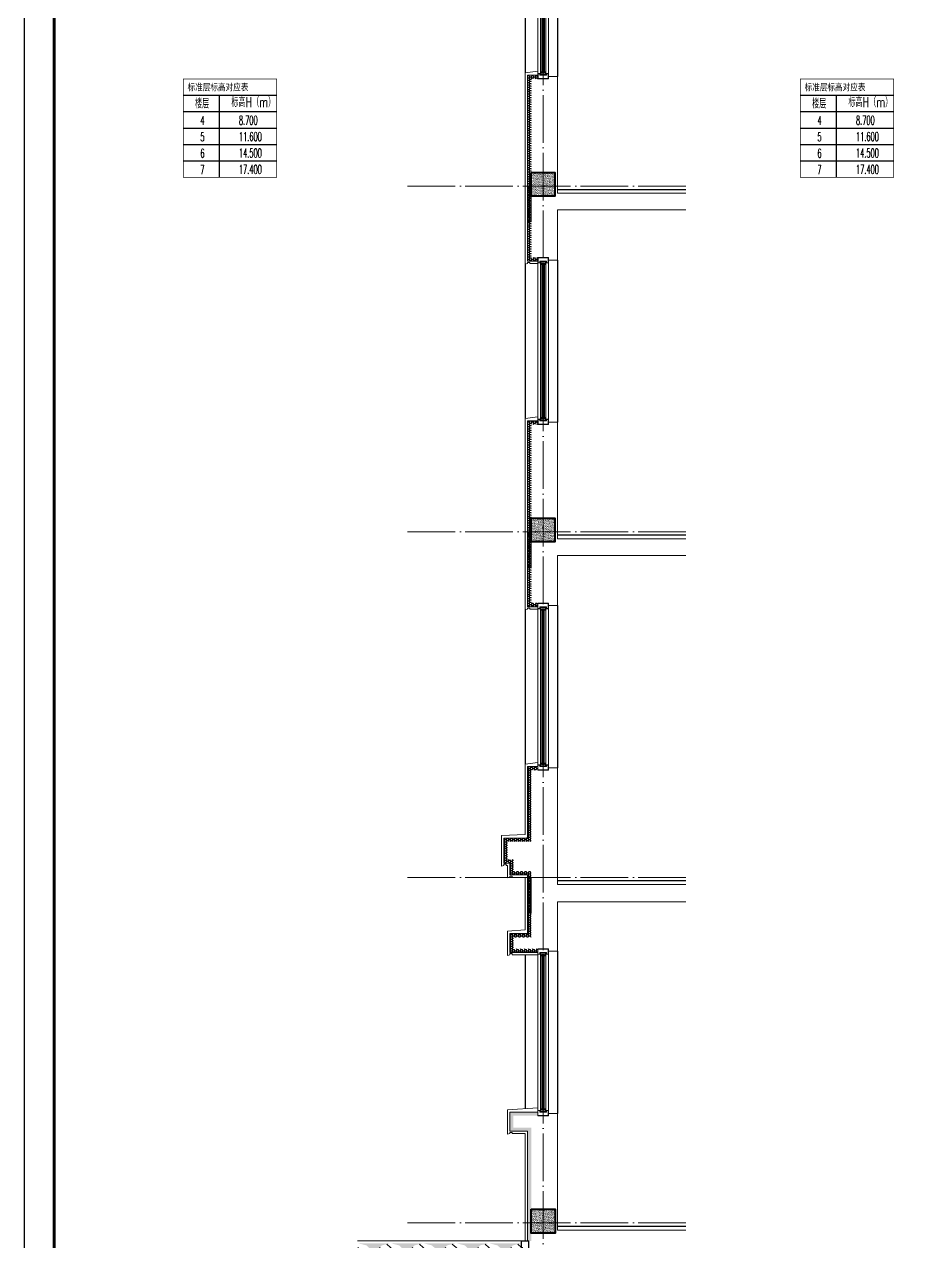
# Model space of a CAD drawing. Extents: x -518115 to 389031, y -209821 to 1628073.
# Drawn here: x 245830 to 253278, y -168600 to -158385 of the extents above; entities that cross this region are included whole.
import ezdxf

# ---------------------------------------------------------------- set-up
doc = ezdxf.new("R2010")
doc.units = 0
doc.header["$LTSCALE"] = 1000
doc.header["$MEASUREMENT"] = 0
doc.linetypes.add('DASH', pattern=[0.35, 0.25, -0.1])
doc.linetypes.add('DOTE', pattern=[2.42, 2, -0.2, 0.02, -0.2])
for name, color, linetype in [('C-Sheet-图框', 101, 'Continuous'), ('COLUMN', 9, 'Continuous'), ('PUB_TEXT', 4, 'Continuous'), ('图框', 140, 'Continuous'), ('看线', 251, 'Continuous'), ('立面-看线', 251, 'Continuous')]:
    doc.layers.add(name, color=color, linetype=linetype)
for name, color, linetype, lineweight in [('DOTE', 19, 'DOTE', 9), ('PUB_HATCH', 8, 'Continuous', 9), ('S_WINDOW', 144, 'Continuous', 15), ('WALL', 9, 'Continuous', 40), ('内粉刷', 37, 'Continuous', 9), ('立面-中轮廓线', 213, 'Continuous', 35), ('粉刷', 251, 'Continuous', 9), ('细细', 250, 'Continuous', 0)]:
    doc.layers.add(name, color=color, linetype=linetype, lineweight=lineweight)
doc.layers.add('yichutu', color=7, linetype='Continuous', true_color=0xffffff, plot=False)
doc.styles.add('_TCH_DIM', font='SIMPLEX.shx', dxfattribs={"width": 0.7, "bigfont": 'GBCBIG.shx'})
doc.styles.add('宋体', font='', dxfattribs={"height": 50})
doc.styles.get('宋体').set_extended_font_data('SimSun')
pattern_1 = [(50, (28072.99, 249033.25), (143.452037, -12.550427), [15, -165]), (355, (28072.99, 249033.25), (-27.750267, 150.438427), [12, -132]), (100.4514, (28084.94, 249032.2), (115.701876, 137.88791), [12.74804, -140.22842]), (46.1842, (28072.99, 249073.25), (213.44821, -33.1038), [22.5, -247.5]), (96.6356, (28090.77, 249070.5), (186.93254, 194.82357), [19.12206, -210.3426]), (351.1842, (28072.99, 249073.25), (186.93239, 194.82372), [18, -198]), (21, (28092.99, 249063.25), (119.38141, -80.52378), [15, -165]), (326, (28092.99, 249063.25), (48.663066, 145.03001), [12, -132]), (71.4514, (28102.93, 249056.54), (168.044526, 64.5061), [12.74804, -140.22842]), (37.5, (28072.986, 249033.25), (2.431971, 66.578771), [0, -130.4, 0, -134, 0, -132.5]), (7.5, (28072.986, 249033.25), (52.613907, 78.882342), [0, -76.4, 0, -127.4, 0, -50.5]), (327.5, (28028.386, 249033.25), (106.764487, -4.510974), [0, -50, 0, -156, 0, -207]), (317.5, (28008.39, 249033.25), (116.637234, 20.020996), [0, -65, 0, -103.6, 0, -147])]
pattern_2 = [(0, (-1465833.181, -427903.902), (16.66875, 9.623705), [11.1125, -22.225]), (120, (-1465833.181, -427903.902), (-16.66874801, 9.62370845), [11.1125, -22.225]), (60, (-1465833.181, -427903.902), (1.99e-06, 19.24741345), [-22.225, 11.1125])]
pattern_3 = [(315, (-218910.2607, -140541.0897), (-1.767766953, -1.767766953), []), (315, (-218909.0822, -140541.0897), (-1.767766953, -1.767766953), [])]
pattern_4 = [(315, (-218910.2607, -141979.3279), (-1.767766953, -1.767766953), []), (315, (-218909.0822, -141979.3279), (-1.767766953, -1.767766953), [])]
pattern_5 = [(0, (-811253.24, -385446.952), (16.66875, 9.623705), [11.1125, -22.225]), (120, (-811253.24, -385446.952), (-16.66874801, 9.62370845), [11.1125, -22.225]), (60, (-811253.24, -385446.952), (1.99e-06, 19.24741345), [-22.225, 11.1125])]

# ---------------------------------------------------------------- blocks, each defined once
blk = doc.blocks.new('$LinePat$素土夯实')
at = {"color": 0}
for p, q in [((0, -210), (210, 0)), ((120, -300), (420, 0)), ((420, 0), (608, -188)), ((495, -300), (795, 0)), ((615, 0), (705, -90)), ((315, -105), (502, -293)), ((210, -210), (300, -300)), ((705, -300), (795, -210))]:
    blk.add_line(p, q, dxfattribs=at)
blk = doc.blocks.new('$LinePat$自然土壤')
at = {"color": 0}
for p, q in [((0, -90), (71, -19)), ((0, -300), (211, -89)), ((210, -300), (286, -224)), ((420, -300), (630, -90))]:
    blk.add_line(p, q, dxfattribs=at)
for points in [[(0, 0), (630, 0), (168, -45), (462, -45)], [(168, -45), (462, -45), (252, -132), (378, -132)], [(252, -132), (378, -132), (315, -300)]]:
    blk.add_solid(points, dxfattribs=at)
blk = doc.blocks.new('sanshui')
at = {"layer": '粉刷'}
h = blk.add_hatch(dxfattribs=at)
h.set_pattern_fill('混凝土', color=256, scale=20)
h.set_pattern_definition(pattern_1)
edge = h.paths.add_edge_path()
edge.add_line((346318, 427330), (346258, 427330))
edge.add_line((346258, 427330), (346258, 427160))
edge.add_arc((346158, 427160), 100, 271.7184, 360, ccw=False)
edge.add_line((346161, 427060), (345138, 427030))
edge.add_line((345138, 427030), (345138, 426970))
edge.add_line((345138, 426970), (346318, 427005))
edge.add_line((346318, 427005), (346318, 427330))
h = blk.add_hatch(dxfattribs=at)
h.set_pattern_fill('混凝土', color=256, scale=20)
h.set_pattern_definition(pattern_1)
h.paths.add_polyline_path([(346338, 426896), (346338, 426996), (345038, 426957), (345038, 426857)])
at = {"layer": 'COLUMN'}
for p, q in [((346258, 427330), (346318, 427330)), ((346258, 427160), (346258, 427330)), ((346318, 426995), (346318, 427330)), ((346161, 427060), (345138, 427030)), ((346338, 426996), (345038, 426957)), ((345038, 426857), (345038, 426957)), ((345138, 426960), (345138, 427030)), ((346338, 426896), (345038, 426857))]:
    blk.add_line(p, q, dxfattribs=at)
blk.add_arc((346158, 427160), 100, 271.7184, 0, dxfattribs=at)
at = {"layer": '立面-中轮廓线', "linetype": 'DASH', "ltscale": 0.3}
blk.add_lwpolyline([(345028, 426857), (345028, 426966), (346318, 427005)], dxfattribs=at)
at = {"layer": '粉刷'}
blk.add_line((344881, 427330), (346258, 427330), dxfattribs=at)
at = {"layer": '粉刷', "yscale": 0.4, "zscale": 0.4}
for name, p, xscale, rotation in [('$LinePat$自然土壤', (345157, 427310), -0.4369306507241237, 359.9999999999903), ('$LinePat$自然土壤', (345432, 427310), -0.4369306507241237, 359.9999999999903), ('$LinePat$自然土壤', (345707, 427310), -0.4369306507241237, 359.9999999999903), ('$LinePat$自然土壤', (345983, 427310), -0.4369306507241237, 359.9999999999903), ('$LinePat$自然土壤', (346258, 427310), -0.4369306507241237, 359.9999999999903), ('$LinePat$素土夯实', (345444, 426869), -0.5117605352322558, 1.718358001643932), ('$LinePat$素土夯实', (345851, 426881), -0.5117605352322558, 1.718358001643932), ('$LinePat$素土夯实', (346258, 426893), -0.5117605352322558, 1.718358001643932)]:
    blk.add_blockref(name, p, dxfattribs=dict(at, xscale=xscale, rotation=rotation))
blk = doc.blocks.new('GFDDDDRG')
at = {"layer": '图框'}
blk.add_lwpolyline([(923310, -107437), (923310, -159999), (893610, -159999), (893610, -107437)], close=True, dxfattribs=at)
blk.add_lwpolyline([(923310, -107437), (923310, -159999), (893610, -159999), (893610, -107437)], close=True, dxfattribs=at)
at = {"layer": '图框', "const_width": 50}
blk.add_lwpolyline([(894110, -159499), (922810, -159499), (922810, -108687), (894110, -108687)], close=True, dxfattribs=at)
blk = doc.blocks.new('yct-1051-594-26275-14850-25-1002.0')
at = {"layer": 'yichutu', "color": 7, "true_color": 0xffffff}
blk.add_lwpolyline([(0, 0), (0, 14850), (26275, 14850), (26275, 0)], close=True, dxfattribs=at)
blk = doc.blocks.new('zrszerf')
at = {"layer": '细细'}
h = blk.add_hatch(dxfattribs=at)
h.set_pattern_fill('金属', color=256, style=0)
h.set_pattern_definition(pattern_3)
h.paths.add_polyline_path([(257695, 608543), (257715, 608543), (257715, 608557), (257765, 608557), (257765, 608543), (257785, 608543), (257785, 608588), (257695, 608588)])
h.paths.add_polyline_path([(257713, 608559), (257713, 608545), (257697, 608545), (257697, 608586), (257783, 608586), (257783, 608545), (257767, 608545), (257767, 608559)], flags=16)
h = blk.add_hatch(dxfattribs=at)
h.set_pattern_fill('金属', color=256, style=0)
h.set_pattern_definition(pattern_3)
h.paths.add_polyline_path([(257762, 608555), (257762, 608530), (257750, 608530), (257750, 608540), (257729, 608540), (257729, 608530), (257717, 608530), (257717, 608555)])
h.paths.add_polyline_path([(257719, 608553), (257719, 608532), (257727, 608532), (257727, 608542), (257752, 608542), (257752, 608532), (257760, 608532), (257760, 608553)], flags=16)
h = blk.add_hatch(color=256, dxfattribs=at)
edge = h.paths.add_edge_path()
edge.add_line((257735, 608540), (257735, 608528))
edge.add_arc((257740, 608520), 9.44, 61.5175, 118.4825, ccw=False)
edge.add_line((257744, 608528), (257744, 608540))
edge.add_arc((257740, 608548), 9.44, 241.5175, 298.4825, ccw=False)
h = blk.add_hatch(dxfattribs=at)
h.set_pattern_fill('金属', color=256, style=0)
h.set_pattern_definition(pattern_4)
h.paths.add_polyline_path([(257695, 607233), (257715, 607233), (257715, 607220), (257765, 607220), (257765, 607233), (257785, 607233), (257785, 607188), (257695, 607188)])
h.paths.add_polyline_path([(257713, 607218), (257713, 607231), (257697, 607231), (257697, 607190), (257783, 607190), (257783, 607231), (257767, 607231), (257767, 607218)], flags=16)
h = blk.add_hatch(dxfattribs=at)
h.set_pattern_fill('金属', color=256, style=0)
h.set_pattern_definition(pattern_4)
h.paths.add_polyline_path([(257762, 607222), (257762, 607247), (257750, 607247), (257750, 607237), (257729, 607237), (257729, 607247), (257717, 607247), (257717, 607222)])
h.paths.add_polyline_path([(257719, 607224), (257719, 607245), (257727, 607245), (257727, 607235), (257752, 607235), (257752, 607245), (257760, 607245), (257760, 607224)], flags=16)
h = blk.add_hatch(color=256, dxfattribs=at)
edge = h.paths.add_edge_path()
edge.add_line((257735, 607237), (257735, 607249))
edge.add_arc((257740, 607257), 9.44, 241.5175, 298.4825)
edge.add_line((257744, 607249), (257744, 607237))
edge.add_arc((257740, 607229), 9.44, 61.5175, 118.4825)
at = {"layer": 'S_WINDOW'}
for p, q in [((257695, 607233), (257695, 608543)), ((257717, 607247), (257717, 608530)), ((257762, 607247), (257762, 608530)), ((257785, 607233), (257785, 608543))]:
    blk.add_line(p, q, dxfattribs=at)
for points in [[(257785, 608588), (257785, 608543), (257765, 608543), (257765, 608557), (257715, 608557), (257715, 608543), (257695, 608543), (257695, 608588)], [(257783, 608586), (257783, 608545), (257767, 608545), (257767, 608559), (257713, 608559), (257713, 608545), (257697, 608545), (257697, 608586)], [(257762, 608555), (257762, 608530), (257750, 608530), (257750, 608540), (257729, 608540), (257729, 608530), (257717, 608530), (257717, 608555)], [(257760, 608553), (257760, 608532), (257752, 608532), (257752, 608542), (257727, 608542), (257727, 608532), (257719, 608532), (257719, 608553)], [(257785, 607188), (257785, 607233), (257765, 607233), (257765, 607220), (257715, 607220), (257715, 607233), (257695, 607233), (257695, 607188)], [(257783, 607190), (257783, 607231), (257767, 607231), (257767, 607218), (257713, 607218), (257713, 607231), (257697, 607231), (257697, 607190)], [(257762, 607222), (257762, 607247), (257750, 607247), (257750, 607237), (257729, 607237), (257729, 607247), (257717, 607247), (257717, 607222)], [(257760, 607224), (257760, 607245), (257752, 607245), (257752, 607235), (257727, 607235), (257727, 607245), (257719, 607245), (257719, 607224)]]:
    blk.add_lwpolyline(points, close=True, dxfattribs=at)
at = {"layer": '细细'}
for points in [[(257729, 608530), (257729, 607247)], [(257735, 607249), (257735, 608540)], [(257744, 607249), (257744, 608540)], [(257750, 608530), (257750, 607247)]]:
    blk.add_lwpolyline(points, dxfattribs=at)
for points in [[(257735, 608540), (257735, 608528, -0.253805), (257744, 608528), (257744, 608540, -0.253805)], [(257735, 607237), (257735, 607249, 0.253805), (257744, 607249), (257744, 607237, 0.253805)]]:
    blk.add_lwpolyline(points, format="xyb", close=True, dxfattribs=at)
blk = doc.blocks.new('A$C47771182')
at = {"layer": '立面-看线'}
h = blk.add_hatch(dxfattribs=at)
h.set_pattern_fill('HONEY', color=256, scale=7)
h.set_pattern_definition(pattern_5)
h.paths.add_polyline_path([(30, 0), (0, 0), (0, 900), (-55, 900), (-55, 930), (30, 930)])
h = blk.add_hatch(dxfattribs=at)
h.set_pattern_fill('HONEY', color=256, scale=7)
h.set_pattern_definition(pattern_5)
h.paths.add_polyline_path([(30, 0), (0, 0), (0, -600), (-55, -600), (-55, -630), (30, -630)])
blk = doc.blocks.new('GDGDGRDDSF')
at = {"layer": '立面-看线'}
h = blk.add_hatch(dxfattribs=at)
h.set_pattern_fill('碎沙', color=256, scale=4)
h.set_pattern_definition([(37.5, (148811.253, -502733.035), (-0.32000626, 9.78826475), [0, -7.7216, 0, -8.636, 0, -8.255]), (7.5, (148811.253, -502733.035), (8.99046566, 14.33650201), [0, -4.1656, 0, -6.9596, 0, -2.667]), (327.5, (148805.004, -502733.035), (15.819847405, 0.02874369), [0, -2.54, 0, -9.144, 0, -11.938]), (317.5, (148805.004, -502733.035), (15.27112905, 4.45858647), [0, -1.27, 0, -5.9944, 0, -6.858])])
h.paths.add_polyline_path([(949864, -117371), (950064, -117371), (950064, -117171), (949864, -117171)])
at = {"layer": 'PUB_HATCH', "color": 215, "true_color": 0xa953a0}
blk.add_lwpolyline([(949919, -117916), (949834, -117916), (949834, -116356), (949919, -116356)], dxfattribs=at)
at = {"layer": 'WALL'}
blk.add_lwpolyline([(949864, -117171), (950064, -117171), (950064, -117371), (949864, -117371)], close=True, dxfattribs=at)
at = {"layer": '内粉刷'}
blk.add_line((949814, -117286), (949814, -117936), dxfattribs=at)
for points in [[(949814, -117286), (949814, -116336), (949919, -116321)], [(950009, -116366), (950084, -116366), (950084, -117346)], [(951163, -117346), (950084, -117346)], [(950009, -117906), (950084, -117906), (950084, -117486), (951163, -117486)], [(949854, -117936), (949854, -117926), (949834, -117926), (949834, -117936), (949814, -117941), (949814, -117936)], [(949854, -117936), (949919, -117936)]]:
    blk.add_lwpolyline(points, dxfattribs=at)
at = {"layer": '看线'}
for p, q in [((950084, -115006), (950084, -116366)), ((949814, -115036), (949814, -116336))]:
    blk.add_line(p, q, dxfattribs=at)
at = {"layer": '看线', "color": 32}
blk.add_lwpolyline([(951163, -117316), (950084, -117316)], dxfattribs=at)
blk.add_blockref('zrszerf', (692225, -723574))
at = {"xscale": -1}
blk.add_blockref('A$C47771182', (949864, -117286), dxfattribs=at)
blk = doc.blocks.new('VDVDXAXFSFFX')
at = {"layer": 'PUB_HATCH'}
h = blk.add_hatch(dxfattribs=at)
h.set_pattern_fill('DOTS', color=251, scale=2, style=0)
h.set_pattern_definition([(0, (924712.4965, -148185.593), (1.5875, 3.175), [0, -3.175])])
h.paths.add_polyline_path([(924682, -148186), (924712, -148186), (924712, -147936), (924712, -147886), (924712, -147886), (924712, -147886), (924682, -147886)])
at = {"layer": 'PUB_HATCH', "color": 5}
blk.add_lwpolyline([(924712, -147886), (924682, -147886), (924682, -148186), (924712, -148186)], close=True, dxfattribs=at)

msp = doc.modelspace()

# ---------------------------------------------------------------- hatches: boundary and pattern name
at = {"layer": '立面-看线'}
h = msp.add_hatch(dxfattribs=at)
h.set_pattern_fill('HONEY', color=256, scale=7)
h.set_pattern_definition(pattern_2)
h.paths.add_polyline_path([(250054.6, -165213), (250084.6, -165213), (250084.6, -164643), (250139.6, -164643), (250139.6, -164613), (250054.6, -164613)])
h = msp.add_hatch(dxfattribs=at)
h.set_pattern_fill('HONEY', color=256, scale=7)
h.set_pattern_definition(pattern_2)
h.paths.add_polyline_path([(249854.6, -165213), (249854.6, -165423), (249904.6, -165423), (249904.6, -165523), (250054.6, -165523), (250054.6, -166013), (249904.6, -166013), (249904.6, -166173), (250139.6, -166173), (250139.6, -166143), (250084.6, -166143), (250084.6, -166143), (249934.6, -166143), (249934.6, -166043), (250084.6, -166043), (250084.6, -165493), (249934.6, -165493), (249934.6, -165393), (249884.6, -165393), (249884.6, -165243), (250084.6, -165243), (250084.6, -165213)])
h = msp.add_hatch(dxfattribs=at)
h.set_pattern_fill('HONEY', color=256, scale=7)
h.set_pattern_definition([(0, (-1465833.181, -427603.902), (16.66875, 9.623705), [11.1125, -22.225]), (120, (-1465833.181, -427603.902), (-16.66874801, 9.62370845), [11.1125, -22.225]), (60, (-1465833.181, -427603.902), (1.99e-06, 19.24741345), [-22.225, 11.1125])])
h.paths.add_polyline_path([(250139.6, -167543), (250139.6, -167513), (249904.6, -167513), (249904.6, -167673), (250054.6, -167673), (250054.6, -168293), (250054.6, -168593), (250084.6, -168593), (250084.6, -167643), (249934.6, -167643), (249934.6, -167543)])
h = msp.add_hatch(dxfattribs=at)
h.set_pattern_fill('碎沙', color=256, scale=4)
h.set_pattern_definition([(37.5, (-550968.689, -553889.981), (-0.32000626, 9.78826475), [0, -7.7216, 0, -8.636, 0, -8.255]), (7.5, (-550968.689, -553889.981), (8.99046566, 14.33650201), [0, -4.1656, 0, -6.9596, 0, -2.667]), (327.5, (-550974.937, -553889.981), (15.819847405, 0.02874369), [0, -2.54, 0, -9.144, 0, -11.938]), (317.5, (-550974.937, -553889.981), (15.27112905, 4.45858647), [0, -1.27, 0, -5.9944, 0, -6.858])])
h.paths.add_polyline_path([(250084.6, -168528), (250284.6, -168528), (250284.6, -168328), (250084.6, -168328)])

# ---------------------------------------------------------------- linework, layer by layer
at = {"layer": 'C-Sheet-图框', "color": 0}
for p, q in [((247164.5, -158980.5), (247947.3, -158980.5)), ((247164.5, -158980.5), (247947.3, -158980.5)), ((247464.8, -158980.5), (247464.8, -159668)), ((252343.4, -158980.5), (253126.2, -158980.5)), ((252343.4, -158980.5), (253126.2, -158980.5)), ((252643.8, -158980.5), (252643.8, -159668)), ((247164.5, -159118), (247947.3, -159118)), ((252343.4, -159118), (253126.2, -159118)), ((247164.5, -159255.5), (247947.3, -159255.5)), ((252343.4, -159255.5), (253126.2, -159255.5)), ((247164.5, -159393), (247947.3, -159393)), ((252343.4, -159393), (253126.2, -159393)), ((247164.5, -159530.5), (247947.3, -159530.5)), ((252343.4, -159530.5), (253126.2, -159530.5))]:
    msp.add_line(p, q, dxfattribs=at)
at = {"layer": 'C-Sheet-图框', "color": 0, "const_width": 6}
for points in [[(247164.5, -159668), (247947.3, -159668), (247947.3, -158843), (247164.5, -158843)], [(252343.4, -159668), (253126.2, -159668), (253126.2, -158843), (252343.4, -158843)]]:
    msp.add_lwpolyline(points, close=True, dxfattribs=at)
at = {"layer": 'DOTE', "linetype": 'DOTE', "ltscale": 0.2}
for p, q in [((250184.6, -169543), (250184.6, -149943)), ((251383.1, -159743), (249014.4, -159743)), ((251383.1, -162643), (249014.4, -162643)), ((251383.1, -165543), (249014.4, -165543)), ((251383.1, -168443), (249014.4, -168443))]:
    msp.add_line(p, q, dxfattribs=at)
at = {"layer": 'PUB_HATCH', "color": 215, "true_color": 0xa953a0}
for points in [[(250054.6, -165213), (250054.6, -164613), (250139.6, -164613)], [(250054.6, -165213), (249854.6, -165213), (249854.6, -165423), (249904.6, -165423), (249904.6, -165523), (250054.6, -165523), (250054.6, -166013), (249904.6, -166013), (249904.6, -166173), (250139.6, -166173)], [(250054.6, -168593), (250054.6, -167673), (249904.6, -167673), (249904.6, -167513), (250054.6, -167513), (250054.6, -167513), (250139.6, -167513)]]:
    msp.add_lwpolyline(points, dxfattribs=at)
at = {"layer": 'WALL'}
msp.add_lwpolyline([(250084.6, -168328), (250284.6, -168328), (250284.6, -168528), (250084.6, -168528)], close=True, dxfattribs=at)
at = {"layer": '内粉刷'}
for points in [[(250034.6, -165183), (250034.6, -164593), (250139.6, -164578)], [(250229.6, -164623), (250304.6, -164623), (250304.6, -165603)], [(250034.6, -165183), (249834.6, -165193), (249834.6, -165443)], [(249874.6, -165443), (249874.6, -165433), (249854.6, -165433), (249854.6, -165443), (249834.6, -165448), (249834.6, -165443)], [(249874.6, -165443), (249884.6, -165443), (249884.6, -165543)], [(249924.6, -165543), (249924.6, -165533), (249904.6, -165533), (249904.6, -165543), (249884.6, -165548), (249884.6, -165543)], [(249924.6, -165543), (250034.6, -165543), (250034.6, -165983), (249884.6, -165993), (249884.6, -166193)], [(251383.1, -165603), (250304.6, -165603)], [(250229.6, -166163), (250304.6, -166163), (250304.6, -165748), (251383.1, -165748)], [(249924.6, -166193), (249924.6, -166183), (249904.6, -166183), (249904.6, -166193), (249884.6, -166198), (249884.6, -166193)], [(249924.6, -166193), (250139.6, -166193)], [(249884.6, -167693), (249884.6, -167693), (249884.6, -167493), (250139.6, -167478)], [(250229.6, -167523), (250304.6, -167523), (250304.6, -168503)], [(249924.6, -167693), (249924.6, -167683), (249904.6, -167683), (249904.6, -167693), (249884.6, -167698), (249884.6, -167693)], [(250034.6, -168593), (250034.6, -167693), (249924.6, -167693)], [(251383.1, -168503), (250304.6, -168503)]]:
    msp.add_lwpolyline(points, dxfattribs=at)
at = {"layer": '看线'}
for p, q in [((250034.6, -163293), (250034.6, -164593)), ((250304.6, -163263), (250304.6, -164623)), ((250304.6, -166163), (250304.6, -167523)), ((250034.6, -166193), (250034.6, -167484.2))]:
    msp.add_line(p, q, dxfattribs=at)
at = {"layer": '看线', "color": 32}
for points in [[(251383.1, -165573), (250304.6, -165573)], [(251383.1, -168473), (250304.6, -168473)]]:
    msp.add_lwpolyline(points, dxfattribs=at)

# ---------------------------------------------------------------- block references
at = {"xscale": 0.5, "yscale": 0.5, "zscale": 0.5}
msp.add_blockref('GFDDDDRG', (-200974.4, -93716.5), dxfattribs=at)
for name, p in [('GDGDGRDDSF', (-699779.9, -42456.9)), ('VDVDXAXFSFFX', (-674627.9, -11857.4)), ('GDGDGRDDSF', (-699779.9, -45356.9)), ('VDVDXAXFSFFX', (-674627.9, -14757.4)), ('zrszerf', (-7555.4, -771831.4)), ('VDVDXAXFSFFX', (-674627.9, -17657.4)), ('zrszerf', (-7555.4, -774731.4)), ('sanshui', (-96253.6, -595922.7))]:
    msp.add_blockref(name, p)
at = {"layer": 'yichutu', "rotation": 270}
msp.add_blockref('yct-1051-594-26275-14850-25-1002.0', (245830.5, -147435), dxfattribs=at)

# ---------------------------------------------------------------- texts
at = {"layer": 'PUB_TEXT', "color": 2, "style": '宋体', "width": 0.8}
for p in [(247200.5, -158940.6), (252379.4, -158940.6)]:
    msp.add_text('标准层标高对应表', height=56.96, dxfattribs=at).set_placement(p)
at = {"layer": 'PUB_TEXT', "style": '_TCH_DIM'}
for s, height, width, p in [('楼层', 84.4, 0.7, (247263.6, -159091.1)), ('标高H（m）', 84.4, 0.7, (247568.2, -159080)), ('楼层', 84.4, 0.7, (252442.6, -159091.1)), ('标高H（m）', 84.4, 0.7, (252747.1, -159080)), ('4', 74.4, 0.494118, (247307.9, -159229.2)), ('8.700', 74.38, 0.494118, (247631.3, -159227.3)), ('4', 74.4, 0.494118, (252486.9, -159229.2)), ('8.700', 74.38, 0.494118, (252810.2, -159227.3)), ('5', 74.4, 0.494118, (247307.9, -159366.7)), ('11.600', 74.38, 0.494118, (247631.3, -159364.8)), ('5', 74.4, 0.494118, (252486.9, -159366.7)), ('11.600', 74.38, 0.494118, (252810.2, -159364.8)), ('6', 74.4, 0.494118, (247307.9, -159504.2)), ('14.500', 74.38, 0.494118, (247631.3, -159502.3)), ('6', 74.4, 0.494118, (252486.9, -159504.2)), ('14.500', 74.38, 0.494118, (252810.2, -159502.3)), ('7', 74.4, 0.494118, (247307.9, -159641.7)), ('17.400', 74.38, 0.494118, (247631.3, -159639.8)), ('7', 74.4, 0.494118, (252486.9, -159641.7)), ('17.400', 74.38, 0.494118, (252810.2, -159639.8))]:
    msp.add_text(s, height=height, dxfattribs=dict(at, width=width)).set_placement(p)

doc.saveas('drawing.dxf')
